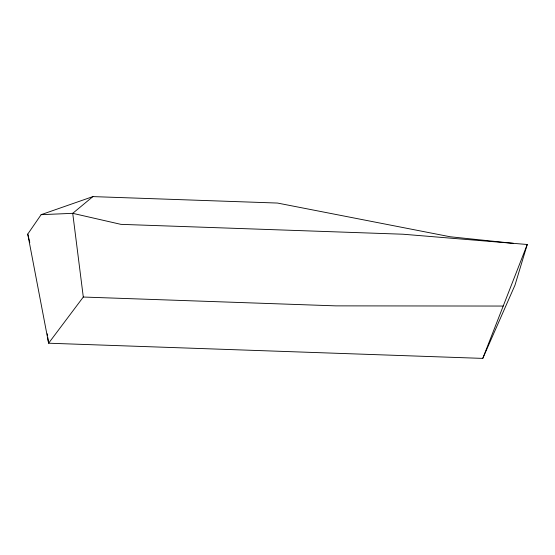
<?xml version="1.0" encoding="UTF-8"?>
<svg xmlns="http://www.w3.org/2000/svg" width="555" height="555" viewBox="0 0 555 555"><rect width="100%" height="100%" fill="white"/><g stroke="black" fill="none" stroke-linecap="round" stroke-linejoin="round"><path stroke-width="0.83" d="M41.126 214.674L72.726 213.328L120.886 224.352L403.027 234.224L527.25 244.491L514.991 285.138L482.774 358.398L48.611 343.212L27.75 234.099L41.126 214.674L92.893 196.602L277.5 203.054L450.181 236.763L513.493 243.354M482.774 358.398L527.25 244.491M92.893 196.602L72.726 213.328L83.299 297.036L48.611 343.212L47.723 337.211M503.205 306.055L335.886 305.867L83.299 297.036M27.75 234.099L29.797 242.41M47.217 333.777L47.466 335.498"/></g></svg>
